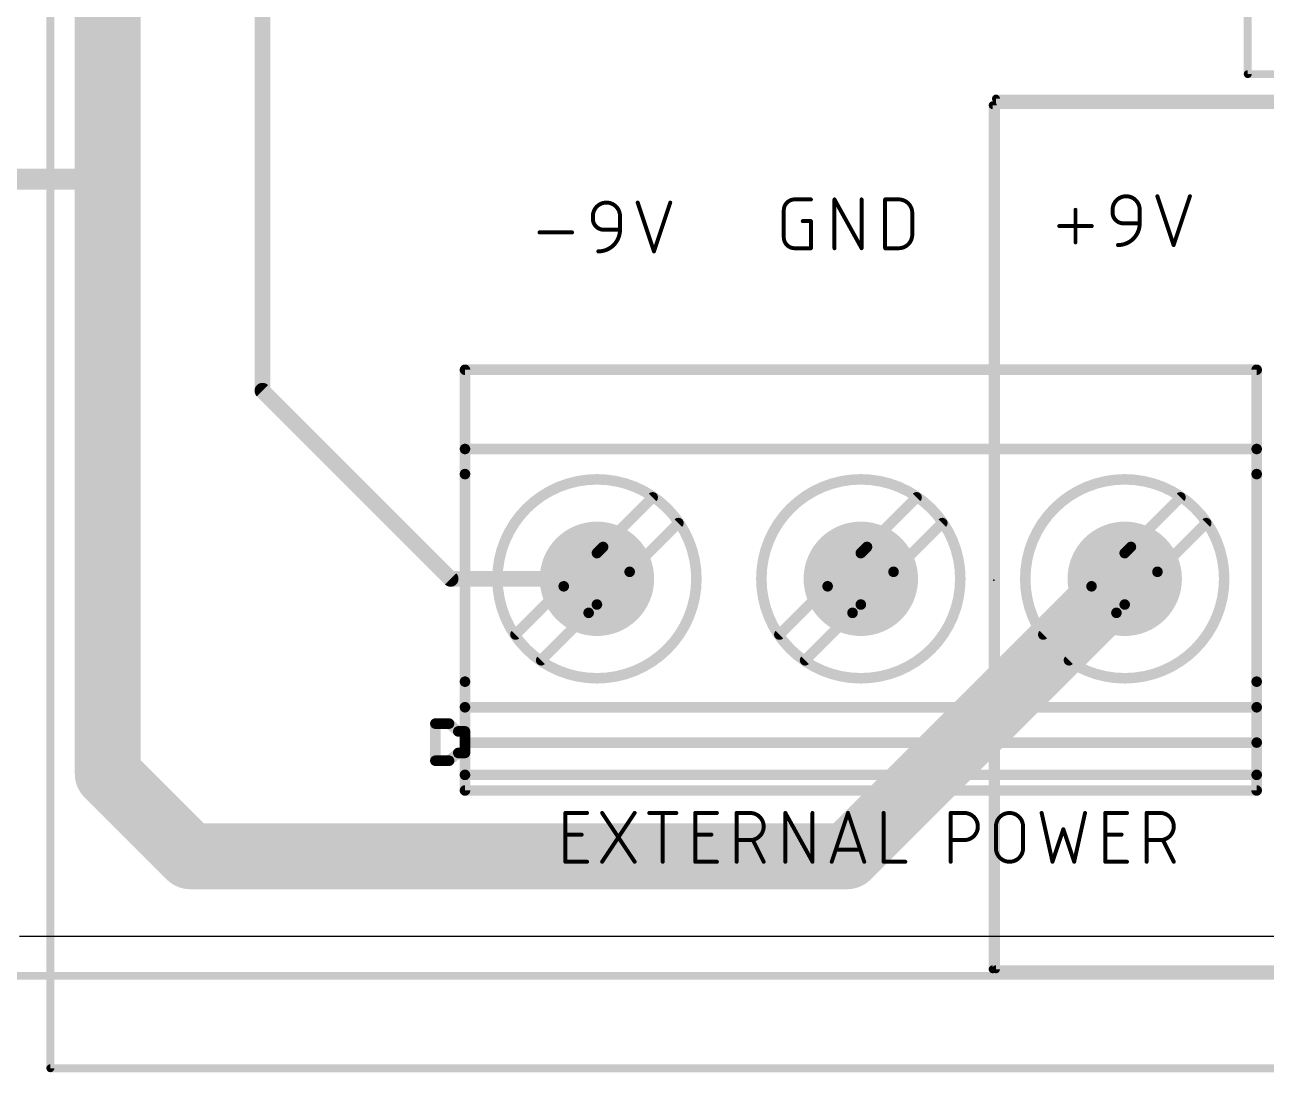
# Model space of a CAD drawing. Extents: x -2.3 to 95.2, y -2.6 to 57.4.
# Drawn here: x 54.71 to 78.61, y -2.62 to 17.55 of the extents above; entities that cross this region are included whole.
import ezdxf

# ---------------------------------------------------------------- set-up
doc = ezdxf.new("R2010")
doc.units = 0
for name, color, linetype in [('1', 12, 'CONTINUOUS'), ('16', 132, 'CONTINUOUS'), ('17', 253, 'CONTINUOUS'), ('20', 31, 'CONTINUOUS'), ('21', 253, 'CONTINUOUS'), ('23', 53, 'CONTINUOUS'), ('25', 253, 'CONTINUOUS'), ('29', 253, 'CONTINUOUS'), ('30', 253, 'CONTINUOUS'), ('51', 253, 'CONTINUOUS')]:
    doc.layers.add(name, color=color, linetype=linetype)

# ---------------------------------------------------------------- blocks, each defined once
blk = doc.blocks.new('ROUNDP')
at = {"const_width": 0.5}
blk.add_lwpolyline([(0, -0.25, 1), (0, 0.25, 1), (0, -0.25)], format="xyb", dxfattribs=at)

msp = doc.modelspace()

# ---------------------------------------------------------------- linework, layer by layer
at = {"layer": '1'}
for points, const_width in [([(55.2031, -2.54), (55.2031, 57.15)], 0.1524), ([(78.2526, 16.6), (78.2526, 23.6018)], 0.1524), ([(56.3084, 14.5788), (56.3084, 21.2152)], 1.27), ([(91.4, 16.6), (78.2526, 16.6)], 0.1524), ([(73.406, -0.635), (73.406, 16.129)], 0.1524), ([(73.406, 16.129), (91.7575, 16.129)], 0.1524), ([(56.3084, 3.1261), (56.3084, 14.5788)], 1.27), ([(56.3084, 14.5788), (53.3289, 14.5788)], 0.4064), ([(75.8843, 6.8828), (70.5428, 1.5414)], 1.27), ([(57.8931, 1.5414), (56.3084, 3.1261)], 1.27), ([(70.5428, 1.5414), (57.8931, 1.5414)], 1.27), ([(91.7575, -0.635), (73.406, -0.635)], 0.1524), ([(93.98, -2.54), (55.2031, -2.54)], 0.1524)]:
    msp.add_lwpolyline(points, dxfattribs=dict(at, const_width=const_width))
for points, const_width in [([(78.2526, 16.6381, 1), (78.2526, 16.5619)], 0.0762), ([(78.2145, 16.6, 1), (78.2907, 16.6)], 0.0762), ([(73.4441, 16.129, 1), (73.3679, 16.129)], 0.0762), ([(73.406, 16.1671, 1), (73.406, 16.0909)], 0.0762), ([(56.6259, 14.5788, 1), (55.9909, 14.5788)], 0.635), ([(55.9909, 14.5788, 1), (56.6259, 14.5788)], 0.635), ([(56.3084, 14.4772, 1), (56.3084, 14.6804)], 0.2032), ([(76.1088, 6.6583, 1), (75.6597, 7.1073)], 0.635), ([(56.5329, 3.3506, 1), (56.0839, 2.9016)], 0.635), ([(55.9909, 3.1261, 1), (56.6259, 3.1261)], 0.635), ([(57.8931, 1.8589, 1), (57.8931, 1.2239)], 0.635), ([(70.5428, 1.2239, 1), (70.5428, 1.8589)], 0.635), ([(57.6686, 1.3169, 1), (58.1176, 1.7659)], 0.635), ([(70.3183, 1.7659, 1), (70.7673, 1.3169)], 0.635), ([(73.406, -0.5969, 1), (73.406, -0.6731)], 0.0762), ([(73.3679, -0.635, 1), (73.4441, -0.635)], 0.0762), ([(55.2031, -2.5019, 1), (55.2031, -2.5781)], 0.0762), ([(55.165, -2.54, 1), (55.2412, -2.54)], 0.0762)]:
    msp.add_lwpolyline(points, format="xyb", dxfattribs=dict(at, const_width=const_width))
at = {"layer": '16'}
for points, const_width in [([(59.2859, 27.5208), (59.2859, 10.5038)], 0.3048), ([(73.3425, -0.635), (73.3425, 16.002)], 0.1524), ([(73.3425, 16.002), (91.44, 16.002)], 0.1524), ([(59.2859, 10.5038), (62.9069, 6.8828)], 0.3048), ([(62.9069, 6.8828), (65.7242, 6.8828)], 0.3048), ([(-2.2184, -0.762), (95.123, -0.762)], 0.1524), ([(91.44, -0.635), (73.3425, -0.635)], 0.1524)]:
    msp.add_lwpolyline(points, dxfattribs=dict(at, const_width=const_width))
for points, const_width in [([(73.3806, 16.002, 1), (73.3044, 16.002)], 0.0762), ([(73.3425, 16.0401, 1), (73.3425, 15.9639)], 0.0762), ([(59.3398, 10.5577, 1), (59.232, 10.4499)], 0.1524), ([(59.2097, 10.5038, 1), (59.3621, 10.5038)], 0.1524), ([(62.9069, 6.959, 1), (62.9069, 6.8066)], 0.1524), ([(62.853, 6.8289, 1), (62.9608, 6.9367)], 0.1524), ([(65.7242, 6.8066, 1), (65.7242, 6.959)], 0.1524), ([(73.3425, -0.5969, 1), (73.3425, -0.6731)], 0.0762), ([(73.3044, -0.635, 1), (73.3806, -0.635)], 0.0762)]:
    msp.add_lwpolyline(points, format="xyb", dxfattribs=dict(at, const_width=const_width))
at = {"layer": '20'}
msp.add_line((54.61, 0), (89, 0), dxfattribs=at)
at = {"layer": '21', "const_width": 0.2032}
for points in [[(63.1843, 10.9078), (78.4243, 10.9078)], [(63.1843, 9.3821), (63.1843, 10.9078)], [(78.4243, 9.3821), (78.4243, 10.9078)], [(63.1843, 9.3821), (78.4243, 9.3821)], [(63.1843, 9.3821), (63.1843, 8.8991)], [(78.4243, 9.3821), (78.4243, 8.8991)], [(63.1843, 4.9023), (63.1843, 8.8991)], [(78.4243, 4.9023), (78.4243, 8.8991)], [(63.1843, 4.9023), (63.1843, 4.4099)], [(78.4243, 4.9023), (78.4243, 4.4099)], [(63.1843, 3.9448), (63.1843, 4.4099)], [(78.4243, 4.4099), (63.1843, 4.4099)], [(78.4243, 3.7299), (78.4243, 4.4099)], [(62.6143, 4.0948), (62.8773, 4.0948)], [(62.6143, 4.0948), (62.6143, 3.3808)], [(62.8773, 4.0948), (63.0556, 3.9448)], [(63.0556, 3.9448), (63.1843, 3.9448)], [(63.1843, 3.7299), (63.1843, 3.9448)], [(63.1843, 3.5308), (63.1843, 3.7299)], [(63.1843, 3.7299), (78.4243, 3.7299)], [(78.4243, 3.1078), (78.4243, 3.7299)], [(63.0556, 3.5308), (62.8773, 3.3808)], [(63.1843, 3.5308), (63.0556, 3.5308)], [(63.1843, 3.1078), (63.1843, 3.5308)], [(62.6143, 3.3808), (62.8773, 3.3808)], [(78.4243, 3.1078), (63.1843, 3.1078)], [(63.1843, 3.1078), (63.1843, 2.8078)], [(78.4243, 3.1078), (78.4243, 2.8078)], [(63.1843, 2.8078), (78.4243, 2.8078)]]:
    msp.add_lwpolyline(points, dxfattribs=at)
at = {"layer": '21'}
for points, const_width in [([(63.1843, 10.9586, 1), (63.1843, 10.857)], 0.1016), ([(63.2351, 10.9078, 1), (63.1335, 10.9078)], 0.1016), ([(78.475, 10.9078, 1), (78.3735, 10.9078)], 0.1016), ([(78.4243, 10.857, 1), (78.4243, 10.9586)], 0.1016), ([(63.1843, 9.4329, 1), (63.1843, 9.3313)], 0.1016), ([(63.2351, 9.3821, 1), (63.1335, 9.3821)], 0.1016), ([(63.1335, 9.3821, 1), (63.2351, 9.3821)], 0.1016), ([(78.475, 9.3821, 1), (78.3735, 9.3821)], 0.1016), ([(78.3735, 9.3821, 1), (78.475, 9.3821)], 0.1016), ([(78.4243, 9.3313, 1), (78.4243, 9.4329)], 0.1016), ([(63.2351, 8.8991, 1), (63.1335, 8.8991)], 0.1016), ([(63.1335, 8.8991, 1), (63.2351, 8.8991)], 0.1016), ([(65.7242, 4.9678, 1), (65.7242, 8.7978, 1), (65.7242, 4.9678)], 0.2032), ([(70.8043, 4.9678, 1), (70.8043, 8.7978, 1), (70.8043, 4.9678)], 0.2032), ([(75.8843, 4.9678, 1), (75.8843, 8.7978, 1), (75.8843, 4.9678)], 0.2032), ([(78.475, 8.8991, 1), (78.3735, 8.8991)], 0.1016), ([(78.3735, 8.8991, 1), (78.475, 8.8991)], 0.1016), ([(63.2351, 4.9023, 1), (63.1335, 4.9023)], 0.1016), ([(63.1335, 4.9023, 1), (63.2351, 4.9023)], 0.1016), ([(78.475, 4.9023, 1), (78.3735, 4.9023)], 0.1016), ([(78.3735, 4.9023, 1), (78.475, 4.9023)], 0.1016), ([(63.2351, 4.4099, 1), (63.1335, 4.4099)], 0.1016), ([(63.1843, 4.4607, 1), (63.1843, 4.3591)], 0.1016), ([(63.1335, 4.4099, 1), (63.2351, 4.4099)], 0.1016), ([(78.475, 4.4099, 1), (78.3735, 4.4099)], 0.1016), ([(78.3735, 4.4099, 1), (78.475, 4.4099)], 0.1016), ([(78.4243, 4.3591, 1), (78.4243, 4.4607)], 0.1016), ([(62.6143, 4.1456, 1), (62.6143, 4.044)], 0.1016), ([(62.6651, 4.0948, 1), (62.5635, 4.0948)], 0.1016), ([(62.91, 4.1337, 1), (62.8445, 4.0559)], 0.1016), ([(62.8773, 4.044, 1), (62.8773, 4.1456)], 0.1016), ([(63.0556, 3.9956, 1), (63.0556, 3.894)], 0.1016), ([(63.0228, 3.9059, 1), (63.0883, 3.9837)], 0.1016), ([(63.2351, 3.9448, 1), (63.1335, 3.9448)], 0.1016), ([(63.1335, 3.9448, 1), (63.2351, 3.9448)], 0.1016), ([(63.2351, 3.7299, 1), (63.1335, 3.7299)], 0.1016), ([(63.1843, 3.7807, 1), (63.1843, 3.6791)], 0.1016), ([(63.1843, 3.894, 1), (63.1843, 3.9956)], 0.1016), ([(78.475, 3.7299, 1), (78.3735, 3.7299)], 0.1016), ([(78.4243, 3.6791, 1), (78.4243, 3.7807)], 0.1016), ([(63.0556, 3.5816, 1), (63.0556, 3.48)], 0.1016), ([(63.0883, 3.4919, 1), (63.0228, 3.5697)], 0.1016), ([(63.1335, 3.7299, 1), (63.2351, 3.7299)], 0.1016), ([(63.2351, 3.5308, 1), (63.1335, 3.5308)], 0.1016), ([(63.1843, 3.48, 1), (63.1843, 3.5816)], 0.1016), ([(78.3735, 3.7299, 1), (78.475, 3.7299)], 0.1016), ([(62.6143, 3.4316, 1), (62.6143, 3.33)], 0.1016), ([(62.5635, 3.3808, 1), (62.6651, 3.3808)], 0.1016), ([(62.8445, 3.4197, 1), (62.91, 3.3419)], 0.1016), ([(62.8773, 3.33, 1), (62.8773, 3.4316)], 0.1016), ([(63.1335, 3.5308, 1), (63.2351, 3.5308)], 0.1016), ([(63.1843, 3.1586, 1), (63.1843, 3.057)], 0.1016), ([(63.2351, 3.1078, 1), (63.1335, 3.1078)], 0.1016), ([(63.1335, 3.1078, 1), (63.2351, 3.1078)], 0.1016), ([(78.475, 3.1078, 1), (78.3735, 3.1078)], 0.1016), ([(78.3735, 3.1078, 1), (78.475, 3.1078)], 0.1016), ([(78.4243, 3.057, 1), (78.4243, 3.1586)], 0.1016), ([(63.1843, 2.8586, 1), (63.1843, 2.757)], 0.1016), ([(78.4243, 2.757, 1), (78.4243, 2.8586)], 0.1016), ([(63.1335, 2.8078, 1), (63.2351, 2.8078)], 0.1016), ([(78.3735, 2.8078, 1), (78.475, 2.8078)], 0.1016)]:
    msp.add_lwpolyline(points, format="xyb", dxfattribs=dict(at, const_width=const_width))
at = {"layer": '23'}
msp.add_point((73.3654, 6.8578), dxfattribs=at)
at = {"layer": '25'}
for points, const_width in [([(66.1687, 13.8657, 1), (65.6466, 13.8657)], 0.0762), ([(66.5269, 14.1327, 1), (66.4907, 14.1207)], 0.0381), ([(67.1534, 14.1207, 1), (67.1173, 14.1327)], 0.0381), ([(69.5304, 14.1878, 0.4142), (69.3215, 13.9789)], 0.0762), ([(69.5304, 14.2068, 1), (69.5304, 14.1687)], 0.0381), ([(69.5304, 14.1687, 1), (69.5304, 14.2068)], 0.0381), ([(69.8437, 14.1687, 1), (69.8437, 14.2068)], 0.0381), ([(70.316, 14.1878, 1), (70.2779, 14.1878)], 0.0381), ([(70.3136, 14.197, 1), (70.2803, 14.1785)], 0.0381), ([(70.8381, 14.1878, 1), (70.8, 14.1878)], 0.0381), ([(71.2913, 14.1878, 1), (71.2532, 14.1878)], 0.0381), ([(71.2723, 14.2068, 1), (71.2723, 14.1687)], 0.0381), ([(71.7944, 13.9267, 0.4142), (71.5333, 14.1878)], 0.0762), ([(71.5333, 14.2068, 1), (71.5333, 14.1687)], 0.0381), ([(71.5333, 14.1687, 1), (71.5333, 14.2068)], 0.0381), ([(76.1729, 13.9878, 1), (75.6508, 13.9878)], 0.0762), ([(76.531, 14.2549, 1), (76.4949, 14.2428)], 0.0381), ([(77.1575, 14.2428, 1), (77.1214, 14.2549)], 0.0381), ([(65.6657, 13.8657, 1), (65.6276, 13.8657)], 0.0381), ([(65.6276, 13.8657, 1), (65.6657, 13.8657)], 0.0381), ([(66.1878, 13.8657, 1), (66.1497, 13.8657)], 0.0381), ([(66.1497, 13.8657, 1), (66.1878, 13.8657)], 0.0381), ([(69.3406, 13.9789, 1), (69.3025, 13.9789)], 0.0381), ([(69.3025, 13.9789, 1), (69.3406, 13.9789)], 0.0381), ([(71.8134, 13.9267, 1), (71.7753, 13.9267)], 0.0381), ([(71.7753, 13.9267, 1), (71.8134, 13.9267)], 0.0381), ([(74.9555, 13.9878, 1), (74.9174, 13.9878)], 0.0381), ([(75.6698, 13.9878, 1), (75.6317, 13.9878)], 0.0381), ([(75.6317, 13.9878, 1), (75.6698, 13.9878)], 0.0381), ([(75.6508, 13.9356, 0.4142), (75.8596, 13.7267)], 0.0762), ([(75.6698, 13.9356, 1), (75.6317, 13.9356)], 0.0381), ([(75.6317, 13.9356, 1), (75.6698, 13.9356)], 0.0381), ([(76.1919, 13.9878, 1), (76.1538, 13.9878)], 0.0381), ([(76.1538, 13.9878, 1), (76.1919, 13.9878)], 0.0381), ([(65.6466, 13.8135, 0.4142), (65.8555, 13.6046)], 0.0762), ([(65.6657, 13.8135, 1), (65.6276, 13.8135)], 0.0381), ([(65.6276, 13.8135, 1), (65.6657, 13.8135)], 0.0381), ([(65.7511, 13.1869, 0.4142), (66.1687, 13.6046)], 0.0762), ([(65.8555, 13.6237, 1), (65.8555, 13.5856)], 0.0381), ([(65.8555, 13.5856, 1), (65.8555, 13.6237)], 0.0381), ([(66.1878, 13.6046, 1), (66.1497, 13.6046)], 0.0381), ([(66.1497, 13.6046, 1), (66.1878, 13.6046)], 0.0381), ([(66.1687, 13.5856, 1), (66.1687, 13.6237)], 0.0381), ([(69.687, 13.7891, 1), (69.687, 13.751)], 0.0381), ([(69.8627, 13.7701, 1), (69.8246, 13.7701)], 0.0381), ([(69.8437, 13.751, 1), (69.8437, 13.7891)], 0.0381), ([(74.6232, 13.6936, 1), (74.6232, 13.6555)], 0.0381), ([(75.2497, 13.6555, 1), (75.2497, 13.6936)], 0.0381), ([(75.7552, 13.3091, 0.4142), (76.1729, 13.7267)], 0.0762), ([(75.8596, 13.7458, 1), (75.8596, 13.7077)], 0.0381), ([(75.8596, 13.7077, 1), (75.8596, 13.7458)], 0.0381), ([(76.1919, 13.7267, 1), (76.1538, 13.7267)], 0.0381), ([(76.1538, 13.7267, 1), (76.1919, 13.7267)], 0.0381), ([(76.1729, 13.7077, 1), (76.1729, 13.7458)], 0.0381), ([(64.6191, 13.5714, 1), (64.6191, 13.5333)], 0.0381), ([(65.2456, 13.5333, 1), (65.2456, 13.5714)], 0.0381), ([(69.3215, 13.4568, 0.4142), (69.5304, 13.248)], 0.0762), ([(69.3406, 13.4568, 1), (69.3025, 13.4568)], 0.0381), ([(69.3025, 13.4568, 1), (69.3406, 13.4568)], 0.0381), ([(71.5333, 13.248, 0.4142), (71.7944, 13.509)], 0.0762), ([(71.8134, 13.509, 1), (71.7753, 13.509)], 0.0381), ([(71.7753, 13.509, 1), (71.8134, 13.509)], 0.0381), ([(65.7511, 13.206, 1), (65.7511, 13.1679)], 0.0381), ([(66.804, 13.1929, 1), (66.8402, 13.1809)], 0.0381), ([(66.804, 13.1809, 1), (66.8402, 13.1929)], 0.0381), ([(69.5304, 13.267, 1), (69.5304, 13.2289)], 0.0381), ([(69.5304, 13.2289, 1), (69.5304, 13.267)], 0.0381), ([(69.8246, 13.248, 1), (69.8627, 13.248)], 0.0381), ([(69.8437, 13.2289, 1), (69.8437, 13.267)], 0.0381), ([(70.2779, 13.248, 1), (70.316, 13.248)], 0.0381), ([(70.8, 13.248, 1), (70.8381, 13.248)], 0.0381), ([(70.8024, 13.2387, 1), (70.8357, 13.2572)], 0.0381), ([(71.2723, 13.267, 1), (71.2723, 13.2289)], 0.0381), ([(71.2532, 13.248, 1), (71.2913, 13.248)], 0.0381), ([(71.5333, 13.267, 1), (71.5333, 13.2289)], 0.0381), ([(71.5333, 13.2289, 1), (71.5333, 13.267)], 0.0381), ([(74.9174, 13.3613, 1), (74.9555, 13.3613)], 0.0381), ([(75.7552, 13.3281, 1), (75.7552, 13.29)], 0.0381), ([(76.8081, 13.3151, 1), (76.8443, 13.303)], 0.0381), ([(76.8081, 13.303, 1), (76.8443, 13.3151)], 0.0381), ([(65.1165, 2.3939, 1), (65.1165, 2.3558)], 0.0381), ([(65.1356, 2.3749, 1), (65.0975, 2.3749)], 0.0381), ([(65.5342, 2.3558, 1), (65.5342, 2.3939)], 0.0381), ([(65.8404, 2.3855, 1), (65.8087, 2.3643)], 0.0381), ([(66.4669, 2.3643, 1), (66.4352, 2.3855)], 0.0381), ([(66.7302, 2.3939, 1), (66.7302, 2.3558)], 0.0381), ([(67.0103, 2.3749, 1), (66.9722, 2.3749)], 0.0381), ([(67.2523, 2.3558, 1), (67.2523, 2.3939)], 0.0381), ([(67.6349, 2.3749, 1), (67.5968, 2.3749)], 0.0381), ([(67.6159, 2.3939, 1), (67.6159, 2.3558)], 0.0381), ([(68.0336, 2.3558, 1), (68.0336, 2.3939)], 0.0381), ([(68.4313, 2.3749, 1), (68.3932, 2.3749)], 0.0381), ([(68.4123, 2.3939, 1), (68.4123, 2.3558)], 0.0381), ([(68.6733, 1.8528, 1), (68.6733, 2.3749)], 0.0762), ([(68.6733, 2.3939, 1), (68.6733, 2.3558)], 0.0381), ([(68.6733, 2.3558, 1), (68.6733, 2.3939)], 0.0381), ([(69.3705, 2.3749, 1), (69.3324, 2.3749)], 0.0381), ([(69.3681, 2.3841, 1), (69.3348, 2.3656)], 0.0381), ([(69.8926, 2.3749, 1), (69.8545, 2.3749)], 0.0381), ([(70.5755, 2.3809, 1), (70.5393, 2.3689)], 0.0381), ([(70.5755, 2.3689, 1), (70.5393, 2.3809)], 0.0381), ([(71.262, 2.3749, 1), (71.2239, 2.3749)], 0.0381), ([(72.5535, 2.3749, 1), (72.5154, 2.3749)], 0.0381), ([(72.5345, 2.3939, 1), (72.5345, 2.3558)], 0.0381), ([(72.7955, 1.8528, 1), (72.7955, 2.3749)], 0.0762), ([(72.7955, 2.3939, 1), (72.7955, 2.3558)], 0.0381), ([(72.7955, 2.3558, 1), (72.7955, 2.3939)], 0.0381), ([(73.9274, 2.1138, 1), (73.4053, 2.1138)], 0.0762), ([(74.3036, 2.379, 1), (74.2664, 2.3708)], 0.0381), ([(75.1389, 2.3708, 1), (75.1018, 2.379)], 0.0381), ([(75.5292, 2.3749, 1), (75.4911, 2.3749)], 0.0381), ([(75.5102, 2.3939, 1), (75.5102, 2.3558)], 0.0381), ([(75.9278, 2.3558, 1), (75.9278, 2.3939)], 0.0381), ([(76.3256, 2.3749, 1), (76.2875, 2.3749)], 0.0381), ([(76.3066, 2.3939, 1), (76.3066, 2.3558)], 0.0381), ([(76.5676, 1.8528, 1), (76.5676, 2.3749)], 0.0762), ([(76.5676, 2.3939, 1), (76.5676, 2.3558)], 0.0381), ([(76.5676, 2.3558, 1), (76.5676, 2.3939)], 0.0381), ([(73.4243, 2.1138, 1), (73.3862, 2.1138)], 0.0381), ([(73.9464, 2.1138, 1), (73.9083, 2.1138)], 0.0381), ([(65.1165, 1.9763, 1), (65.1165, 1.9382)], 0.0381), ([(65.4298, 1.9382, 1), (65.4298, 1.9763)], 0.0381), ([(67.6159, 1.9763, 1), (67.6159, 1.9382)], 0.0381), ([(67.9291, 1.9382, 1), (67.9291, 1.9763)], 0.0381), ([(73.3862, 2.1138, 1), (73.4243, 2.1138)], 0.0381), ([(73.9083, 2.1138, 1), (73.9464, 2.1138)], 0.0381), ([(74.7207, 2.0676, 1), (74.6846, 2.0556)], 0.0381), ([(74.7207, 2.0556, 1), (74.6846, 2.0676)], 0.0381), ([(75.5102, 1.9763, 1), (75.5102, 1.9382)], 0.0381), ([(75.8234, 1.9382, 1), (75.8234, 1.9763)], 0.0381), ([(68.4123, 1.8718, 1), (68.4123, 1.8337)], 0.0381), ([(68.6733, 1.8718, 1), (68.6733, 1.8337)], 0.0381), ([(68.6733, 1.8337, 1), (68.6733, 1.8718)], 0.0381), ([(68.7426, 1.8613, 1), (68.7085, 1.8443)], 0.0381), ([(70.3225, 1.6891, 1), (70.3225, 1.651)], 0.0381), ([(70.7923, 1.651, 1), (70.7923, 1.6891)], 0.0381), ([(72.5345, 1.8718, 1), (72.5345, 1.8337)], 0.0381), ([(72.7955, 1.8718, 1), (72.7955, 1.8337)], 0.0381), ([(72.7955, 1.8337, 1), (72.7955, 1.8718)], 0.0381), ([(73.4053, 1.6961, 1), (73.9274, 1.6961)], 0.0762), ([(73.4243, 1.6961, 1), (73.3862, 1.6961)], 0.0381), ([(73.3862, 1.6961, 1), (73.4243, 1.6961)], 0.0381), ([(73.9464, 1.6961, 1), (73.9083, 1.6961)], 0.0381), ([(73.9083, 1.6961, 1), (73.9464, 1.6961)], 0.0381), ([(76.3066, 1.8718, 1), (76.3066, 1.8337)], 0.0381), ([(76.5676, 1.8718, 1), (76.5676, 1.8337)], 0.0381), ([(76.5676, 1.8337, 1), (76.5676, 1.8718)], 0.0381), ([(76.6369, 1.8613, 1), (76.6028, 1.8443)], 0.0381), ([(65.1165, 1.4541, 1), (65.1165, 1.416)], 0.0381), ([(65.0975, 1.4351, 1), (65.1356, 1.4351)], 0.0381), ([(65.5342, 1.416, 1), (65.5342, 1.4541)], 0.0381), ([(65.8087, 1.4457, 1), (65.8404, 1.4245)], 0.0381), ([(66.4352, 1.4245, 1), (66.4669, 1.4457)], 0.0381), ([(66.9722, 1.4351, 1), (67.0103, 1.4351)], 0.0381), ([(67.6159, 1.4541, 1), (67.6159, 1.416)], 0.0381), ([(67.5968, 1.4351, 1), (67.6349, 1.4351)], 0.0381), ([(68.0336, 1.416, 1), (68.0336, 1.4541)], 0.0381), ([(68.3932, 1.4351, 1), (68.4313, 1.4351)], 0.0381), ([(68.9174, 1.4266, 1), (68.9514, 1.4436)], 0.0381), ([(69.3324, 1.4351, 1), (69.3705, 1.4351)], 0.0381), ([(69.8545, 1.4351, 1), (69.8926, 1.4351)], 0.0381), ([(69.8569, 1.4258, 1), (69.8902, 1.4443)], 0.0381), ([(70.2261, 1.4411, 1), (70.2622, 1.4291)], 0.0381), ([(70.8526, 1.4291, 1), (70.8887, 1.4411)], 0.0381), ([(71.243, 1.4541, 1), (71.243, 1.416)], 0.0381), ([(71.2239, 1.4351, 1), (71.262, 1.4351)], 0.0381), ([(71.6607, 1.416, 1), (71.6607, 1.4541)], 0.0381), ([(72.5154, 1.4351, 1), (72.5535, 1.4351)], 0.0381), ([(74.4757, 1.4411, 1), (74.5119, 1.4291)], 0.0381), ([(74.4752, 1.431, 1), (74.5124, 1.4392)], 0.0381), ([(74.8929, 1.4392, 1), (74.9301, 1.431)], 0.0381), ([(74.8934, 1.4291, 1), (74.9296, 1.4411)], 0.0381), ([(75.5102, 1.4541, 1), (75.5102, 1.416)], 0.0381), ([(75.4911, 1.4351, 1), (75.5292, 1.4351)], 0.0381), ([(75.9278, 1.416, 1), (75.9278, 1.4541)], 0.0381), ([(76.2875, 1.4351, 1), (76.3256, 1.4351)], 0.0381), ([(76.8117, 1.4266, 1), (76.8457, 1.4436)], 0.0381)]:
    msp.add_lwpolyline(points, format="xyb", dxfattribs=dict(at, const_width=const_width))
at = {"layer": '25', "const_width": 0.0762}
for points in [[(66.5088, 14.1267), (66.8221, 13.1869)], [(66.8221, 13.1869), (67.1354, 14.1267)], [(69.5304, 14.1878), (69.8437, 14.1878)], [(70.2969, 13.248), (70.2969, 14.1878)], [(70.2969, 14.1878), (70.819, 13.248)], [(70.819, 13.248), (70.819, 14.1878)], [(71.2723, 13.248), (71.2723, 14.1878)], [(71.2723, 14.1878), (71.5333, 14.1878)], [(76.5129, 14.2489), (76.8262, 13.3091)], [(76.8262, 13.3091), (77.1395, 14.2489)], [(65.6466, 13.8135), (65.6466, 13.8657)], [(66.1687, 13.8657), (66.1687, 13.6046)], [(69.3215, 13.4568), (69.3215, 13.9789)], [(71.7944, 13.9267), (71.7944, 13.509)], [(74.9364, 13.3613), (74.9364, 13.9878)], [(75.6508, 13.9356), (75.6508, 13.9878)], [(76.1729, 13.9878), (76.1729, 13.7267)], [(66.1687, 13.6046), (65.8555, 13.6046)], [(69.687, 13.7701), (69.8437, 13.7701)], [(69.8437, 13.7701), (69.8437, 13.248)], [(74.6232, 13.6745), (75.2497, 13.6745)], [(76.1729, 13.7267), (75.8596, 13.7267)], [(64.6191, 13.5524), (65.2456, 13.5524)], [(69.8437, 13.248), (69.5304, 13.248)], [(71.5333, 13.248), (71.2723, 13.248)], [(65.1165, 1.4351), (65.1165, 2.3749)], [(65.1165, 2.3749), (65.5342, 2.3749)], [(65.8246, 1.4351), (66.4511, 2.3749)], [(65.8246, 2.3749), (66.4511, 1.4351)], [(66.7302, 2.3749), (67.2523, 2.3749)], [(66.9913, 1.4351), (66.9913, 2.3749)], [(67.6159, 1.4351), (67.6159, 2.3749)], [(67.6159, 2.3749), (68.0336, 2.3749)], [(68.4123, 1.4351), (68.4123, 2.3749)], [(68.4123, 2.3749), (68.6733, 2.3749)], [(69.3515, 1.4351), (69.3515, 2.3749)], [(69.3515, 2.3749), (69.8736, 1.4351)], [(69.8736, 1.4351), (69.8736, 2.3749)], [(70.2441, 1.4351), (70.5574, 2.3749)], [(70.5574, 2.3749), (70.8707, 1.4351)], [(71.243, 2.3749), (71.243, 1.4351)], [(72.5345, 1.4351), (72.5345, 2.3749)], [(72.5345, 2.3749), (72.7955, 2.3749)], [(74.285, 2.3749), (74.4938, 1.4351)], [(74.9115, 1.4351), (75.1203, 2.3749)], [(75.5102, 1.4351), (75.5102, 2.3749)], [(75.5102, 2.3749), (75.9278, 2.3749)], [(76.3066, 1.4351), (76.3066, 2.3749)], [(76.3066, 2.3749), (76.5676, 2.3749)], [(73.4053, 1.6961), (73.4053, 2.1138)], [(73.9274, 2.1138), (73.9274, 1.6961)], [(65.1165, 1.9572), (65.4298, 1.9572)], [(67.6159, 1.9572), (67.9291, 1.9572)], [(74.4938, 1.4351), (74.7027, 2.0616)], [(74.7027, 2.0616), (74.9115, 1.4351)], [(75.5102, 1.9572), (75.8234, 1.9572)], [(68.6733, 1.8528), (68.4123, 1.8528)], [(68.9344, 1.4351), (68.7256, 1.8528)], [(70.7923, 1.67), (70.3225, 1.67)], [(72.7955, 1.8528), (72.5345, 1.8528)], [(76.5676, 1.8528), (76.3066, 1.8528)], [(76.8287, 1.4351), (76.6198, 1.8528)], [(65.5342, 1.4351), (65.1165, 1.4351)], [(68.0336, 1.4351), (67.6159, 1.4351)], [(71.243, 1.4351), (71.6607, 1.4351)], [(75.9278, 1.4351), (75.5102, 1.4351)]]:
    msp.add_lwpolyline(points, dxfattribs=at)
at = {"layer": '51', "const_width": 0.2032}
for points in [[(65.8432, 7.4968), (66.7973, 8.4508)], [(70.9233, 7.4968), (71.8773, 8.4508)], [(76.0033, 7.4968), (76.9573, 8.4508)], [(67.2923, 7.9558), (66.3543, 7.0178)], [(72.3723, 7.9558), (71.4343, 7.0178)], [(77.4523, 7.9558), (76.5143, 7.0178)], [(65.0853, 6.7388), (65.7242, 7.3778)], [(65.7242, 7.3778), (65.8432, 7.4968)], [(70.1653, 6.7388), (70.8043, 7.3778)], [(70.8043, 7.3778), (70.9233, 7.4968)], [(75.2452, 6.7388), (75.8843, 7.3778)], [(75.8843, 7.3778), (76.0033, 7.4968)], [(66.3543, 7.0178), (65.7242, 6.3878)], [(71.4343, 7.0178), (70.8043, 6.3878)], [(76.5143, 7.0178), (75.8843, 6.3878)], [(64.1563, 5.8098), (65.0853, 6.7388)], [(69.2362, 5.8098), (70.1653, 6.7388)], [(74.3162, 5.8098), (75.2452, 6.7388)], [(65.7242, 6.3878), (65.5643, 6.2278)], [(70.8043, 6.3878), (70.6442, 6.2278)], [(75.8843, 6.3878), (75.7242, 6.2278)], [(65.5643, 6.2278), (64.6513, 5.3148)], [(70.6442, 6.2278), (69.7313, 5.3148)], [(75.7242, 6.2278), (74.8113, 5.3148)]]:
    msp.add_lwpolyline(points, dxfattribs=at)
at = {"layer": '51'}
for points, const_width in [([(66.8332, 8.4149, 1), (66.7613, 8.4867)], 0.1016), ([(71.9132, 8.4149, 1), (71.8413, 8.4867)], 0.1016), ([(76.9932, 8.4149, 1), (76.9213, 8.4867)], 0.1016), ([(67.3282, 7.9199, 1), (67.2563, 7.9917)], 0.1016), ([(72.4082, 7.9199, 1), (72.3363, 7.9917)], 0.1016), ([(77.4882, 7.9199, 1), (77.4163, 7.9917)], 0.1016), ([(65.6883, 7.4137, 1), (65.7602, 7.3419)], 0.1016), ([(65.7602, 7.3419, 1), (65.6883, 7.4137)], 0.1016), ([(66.3543, 7.0178, 0.2924), (65.8432, 7.4968)], 0.2032), ([(65.8073, 7.5327, 1), (65.8792, 7.4609)], 0.1016), ([(65.8525, 7.5468, 1), (65.834, 7.4469)], 0.1016), ([(65.8792, 7.4609, 1), (65.8073, 7.5327)], 0.1016), ([(70.7683, 7.4137, 1), (70.8402, 7.3419)], 0.1016), ([(70.8402, 7.3419, 1), (70.7683, 7.4137)], 0.1016), ([(70.8873, 7.5327, 1), (70.9592, 7.4609)], 0.1016), ([(71.4343, 7.0178, 0.2924), (70.9233, 7.4968)], 0.2032), ([(70.9325, 7.5468, 1), (70.914, 7.4469)], 0.1016), ([(70.9592, 7.4609, 1), (70.8873, 7.5327)], 0.1016), ([(75.8483, 7.4137, 1), (75.9202, 7.3419)], 0.1016), ([(75.9202, 7.3419, 1), (75.8483, 7.4137)], 0.1016), ([(75.9673, 7.5327, 1), (76.0392, 7.4609)], 0.1016), ([(76.5143, 7.0178, 0.2924), (76.0033, 7.4968)], 0.2032), ([(76.0125, 7.5468, 1), (75.994, 7.4469)], 0.1016), ([(76.0392, 7.4609, 1), (75.9673, 7.5327)], 0.1016), ([(66.3183, 7.0537, 1), (66.3902, 6.9819)], 0.1016), ([(66.305, 7.0053, 1), (66.4035, 7.0303)], 0.1016), ([(66.3902, 6.9819, 1), (66.3183, 7.0537)], 0.1016), ([(71.3983, 7.0537, 1), (71.4702, 6.9819)], 0.1016), ([(71.385, 7.0053, 1), (71.4835, 7.0303)], 0.1016), ([(71.4702, 6.9819, 1), (71.3983, 7.0537)], 0.1016), ([(76.4783, 7.0537, 1), (76.5502, 6.9819)], 0.1016), ([(76.465, 7.0053, 1), (76.5635, 7.0303)], 0.1016), ([(76.5502, 6.9819, 1), (76.4783, 7.0537)], 0.1016), ([(65.1352, 6.7481, 1), (65.0353, 6.7295)], 0.1016), ([(65.0493, 6.7747, 1), (65.1212, 6.7029)], 0.1016), ([(65.0853, 6.7388, 0.2924), (65.5643, 6.2278)], 0.2032), ([(65.1212, 6.7029, 1), (65.0493, 6.7747)], 0.1016), ([(70.2152, 6.7481, 1), (70.1153, 6.7295)], 0.1016), ([(70.1293, 6.7747, 1), (70.2012, 6.7029)], 0.1016), ([(70.1653, 6.7388, 0.2924), (70.6442, 6.2278)], 0.2032), ([(70.2012, 6.7029, 1), (70.1293, 6.7747)], 0.1016), ([(75.2452, 6.7388, 0.2924), (75.7242, 6.2278)], 0.2032), ([(75.2952, 6.7481, 1), (75.1953, 6.7295)], 0.1016), ([(75.2093, 6.7747, 1), (75.2812, 6.7029)], 0.1016), ([(75.2812, 6.7029, 1), (75.2093, 6.7747)], 0.1016), ([(65.6883, 6.4237, 1), (65.7602, 6.3519)], 0.1016), ([(65.7602, 6.3519, 1), (65.6883, 6.4237)], 0.1016), ([(70.7683, 6.4237, 1), (70.8402, 6.3519)], 0.1016), ([(70.8402, 6.3519, 1), (70.7683, 6.4237)], 0.1016), ([(75.8483, 6.4237, 1), (75.9202, 6.3519)], 0.1016), ([(75.9202, 6.3519, 1), (75.8483, 6.4237)], 0.1016), ([(65.5283, 6.2637, 1), (65.6002, 6.1919)], 0.1016), ([(65.6002, 6.1919, 1), (65.5283, 6.2637)], 0.1016), ([(65.5517, 6.1786, 1), (65.5768, 6.277)], 0.1016), ([(70.6083, 6.2637, 1), (70.6802, 6.1919)], 0.1016), ([(70.6802, 6.1919, 1), (70.6083, 6.2637)], 0.1016), ([(70.6317, 6.1786, 1), (70.6568, 6.277)], 0.1016), ([(75.6883, 6.2637, 1), (75.7602, 6.1919)], 0.1016), ([(75.7602, 6.1919, 1), (75.6883, 6.2637)], 0.1016), ([(75.7117, 6.1786, 1), (75.7368, 6.277)], 0.1016), ([(64.1203, 5.8457, 1), (64.1922, 5.7739)], 0.1016), ([(69.2003, 5.8457, 1), (69.2722, 5.7739)], 0.1016), ([(74.2803, 5.8457, 1), (74.3522, 5.7739)], 0.1016), ([(64.6153, 5.3507, 1), (64.6872, 5.2789)], 0.1016), ([(69.6953, 5.3507, 1), (69.7672, 5.2789)], 0.1016), ([(74.7753, 5.3507, 1), (74.8472, 5.2789)], 0.1016)]:
    msp.add_lwpolyline(points, format="xyb", dxfattribs=dict(at, const_width=const_width))

# ---------------------------------------------------------------- block references
at = {"layer": '17', "xscale": 2, "yscale": 2}
for p in [(65.7242, 6.8828), (65.7242, 6.8828), (70.8043, 6.8828), (70.8043, 6.8828), (75.8843, 6.8828), (75.8843, 6.8828)]:
    msp.add_blockref('ROUNDP', p, dxfattribs=at)
at = {"layer": '29', "xscale": 2.2032, "yscale": 2.2032}
for p in [(65.7242, 6.8828), (70.8043, 6.8828), (75.8843, 6.8828)]:
    msp.add_blockref('ROUNDP', p, dxfattribs=at)
at = {"layer": '30', "xscale": 2.2032, "yscale": 2.2032}
for p in [(65.7242, 6.8828), (70.8043, 6.8828), (75.8843, 6.8828)]:
    msp.add_blockref('ROUNDP', p, dxfattribs=at)

doc.saveas('drawing.dxf')
